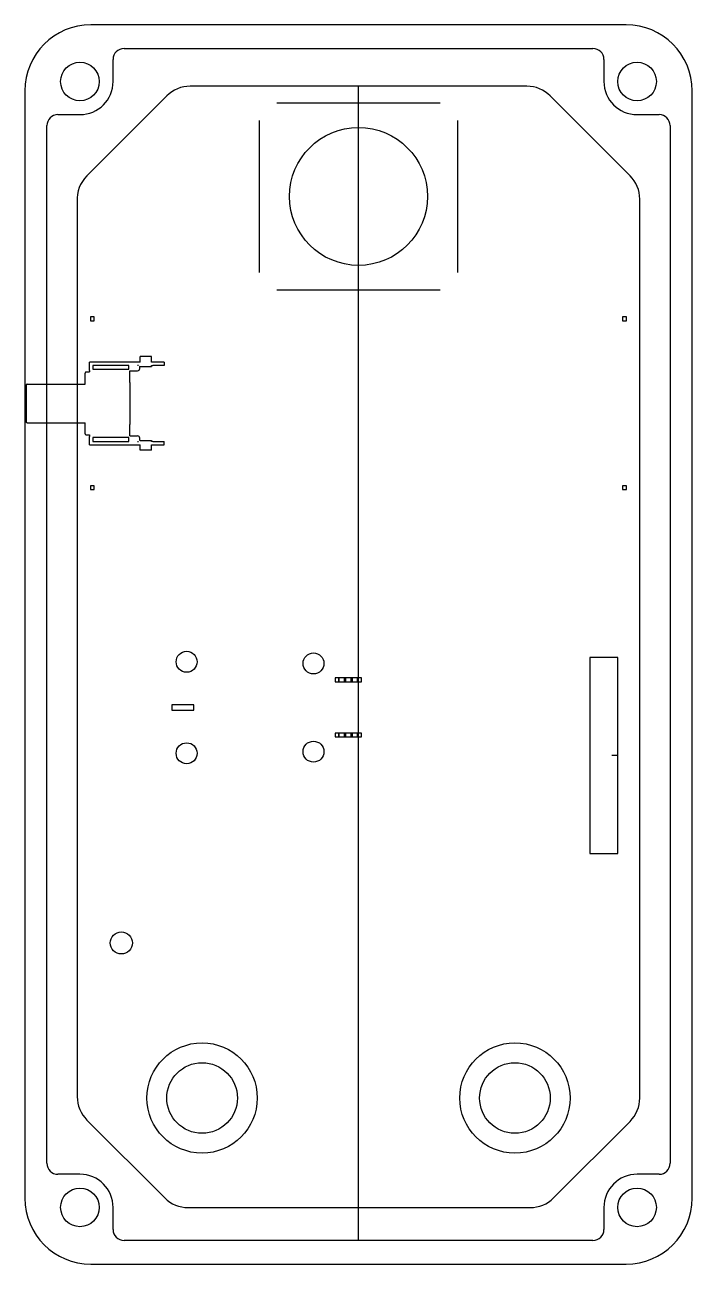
# Model space of a CAD drawing. Header units: millimetres. Extents: x 0 to 61, y -112 to 0.
import ezdxf

# ---------------------------------------------------------------- set-up
doc = ezdxf.new("R2010")
doc.units = ezdxf.units.MM
doc.layers.get('0').update_dxf_attribs({"linetype": 'CONTINUOUS'})

msp = doc.modelspace()

# ---------------------------------------------------------------- linework, layer by layer
for p, q in [((54.68, -0.08), (6.18, -0.08)), ((9.18, -2.23), (51.68, -2.23)), ((8.18, -5.23), (8.18, -3.23)), ((52.68, -3.23), (52.68, -5.23)), ((0.18, -6.08), (0.18, -106.48)), ((30.43, -110.33), (30.43, -5.65)), ((60.68, -106.48), (60.68, -6.08)), ((23.03, -7.15), (37.83, -7.15)), ((3.18, -8.23), (5.18, -8.23)), ((21.43, -8.75), (21.43, -22.55)), ((39.43, -22.55), (39.43, -8.75)), ((55.68, -8.23), (57.68, -8.23)), ((2.18, -103.33), (2.18, -9.23)), ((58.68, -9.23), (58.68, -103.33)), ((37.83, -24.15), (23.03, -24.15)), ((10.65, -30.21), (10.65, -30.17)), ((11.65, -30.17), (10.65, -30.17)), ((10.65, -30.62), (10.65, -30.21)), ((11.65, -30.21), (11.65, -30.17)), ((11.65, -30.62), (11.65, -30.21)), ((6.05, -31.42), (6.05, -30.67)), ((10.65, -30.67), (6.05, -30.67)), ((6.05, -31.42), (6.05, -31.57)), ((9.7, -31.82), (9.7, -31.46)), ((9.7, -31.46), (10.4, -31.46)), ((10.49, -30.97), (10.4, -30.97)), ((10.6, -31.26), (10.6, -31.17)), ((10.65, -30.67), (10.65, -30.62)), ((10.65, -31.07), (10.65, -31.04)), ((10.65, -31.07), (11.65, -31.07)), ((11.65, -30.67), (11.65, -30.62)), ((11.8, -30.67), (11.65, -30.67)), ((11.65, -30.97), (11.8, -30.97)), ((11.65, -30.97), (11.65, -30.97)), ((11.65, -31.07), (11.65, -30.97)), ((12.8, -30.67), (11.8, -30.67)), ((12.8, -30.97), (11.8, -30.97)), ((12.8, -30.67), (12.8, -30.97)), ((5.65, -32.67), (5.65, -31.67)), ((5.75, -31.57), (6.05, -31.57)), ((9.7, -32.52), (9.7, -31.82)), ((9.7, -32.52), (9.7, -36.32)), ((0.3, -32.77), (0.3, -36.07)), ((0.4, -32.67), (5.65, -32.67)), ((0.4, -36.17), (5.65, -36.17)), ((5.65, -37.17), (5.65, -36.17)), ((9.7, -37.02), (9.7, -36.32)), ((9.7, -37.37), (9.7, -37.02)), ((5.75, -37.27), (6.05, -37.27)), ((6.05, -37.27), (6.05, -37.42)), ((6.05, -38.17), (6.05, -37.42)), ((6.05, -38.17), (10.65, -38.17)), ((9.7, -37.37), (10.4, -37.37)), ((10.4, -37.87), (10.49, -37.87)), ((10.6, -37.67), (10.6, -37.57)), ((10.65, -37.77), (11.65, -37.77)), ((10.65, -37.8), (10.65, -37.77)), ((10.65, -38.21), (10.65, -38.17)), ((10.65, -38.63), (10.65, -38.21)), ((11.65, -37.87), (11.65, -37.77)), ((11.65, -37.87), (11.65, -37.87)), ((11.8, -37.87), (11.65, -37.87)), ((11.65, -38.17), (11.8, -38.17)), ((11.65, -38.21), (11.65, -38.17)), ((11.65, -38.63), (11.65, -38.21)), ((11.8, -37.87), (12.8, -37.87)), ((11.8, -38.17), (12.8, -38.17)), ((12.8, -38.17), (12.8, -37.87)), ((10.65, -38.67), (10.65, -38.63)), ((11.65, -38.67), (10.65, -38.67)), ((11.65, -38.67), (11.65, -38.63)), ((53.93, -66.34), (53.4, -66.34)), ((5.18, -104.33), (3.18, -104.33)), ((57.68, -104.33), (55.68, -104.33)), ((8.18, -109.33), (8.18, -107.33)), ((52.68, -107.33), (52.68, -109.33)), ((51.68, -110.33), (9.18, -110.33)), ((6.18, -112.48), (54.68, -112.48))]:
    msp.add_line(p, q)
msp.add_lwpolyline([(5.81, -99.41), (12.87, -106.47, 0.198912), (14.99, -107.35), (45.99, -107.35, 0.198912), (48.11, -106.47), (55.05, -99.53, 0.198912), (55.93, -97.41), (55.93, -15.89, 0.198912), (55.05, -13.77), (47.81, -6.53, 0.198912), (45.69, -5.65), (15.17, -5.65, 0.198912), (13.05, -6.53), (5.8, -13.78, 0.216126), (4.93, -16.1), (4.93, -97.29, 0.198912)], format="xyb", close=True)
for points in [[(6.47, -26.94), (6.47, -26.58), (6.12, -26.58), (6.12, -26.94)], [(54.72, -26.58), (54.37, -26.58), (54.37, -26.94), (54.72, -26.94)], [(9.6, -30.97), (6.35, -30.97), (6.35, -31.32), (9.6, -31.32), (9.6, -31.11)], [(6.35, -37.52), (6.35, -37.87), (9.6, -37.87), (9.6, -37.73), (9.6, -37.52)], [(6.47, -41.88), (6.12, -41.88), (6.12, -42.24), (6.47, -42.24)], [(54.72, -41.88), (54.37, -41.88), (54.37, -42.24), (54.72, -42.24)], [(51.39, -75.23), (53.93, -75.23), (53.93, -57.45), (51.39, -57.45)], [(28.65, -59.32), (28.3, -59.32), (28.3, -59.67), (28.65, -59.67)], [(29.15, -59.32), (28.65, -59.32), (28.65, -59.67), (29.15, -59.67)], [(29.25, -59.32), (29.15, -59.32), (29.15, -59.67), (29.25, -59.67)], [(29.75, -59.32), (29.25, -59.32), (29.25, -59.67), (29.75, -59.67)], [(29.85, -59.32), (29.75, -59.32), (29.75, -59.67), (29.85, -59.67)], [(30.35, -59.32), (29.85, -59.32), (29.85, -59.67), (30.35, -59.67)], [(30.7, -59.32), (30.35, -59.32), (30.35, -59.67), (30.7, -59.67)], [(13.5, -61.75), (13.5, -62.25), (15.5, -62.25), (15.5, -61.75)], [(28.65, -64.32), (28.3, -64.32), (28.3, -64.67), (28.65, -64.67)], [(29.15, -64.32), (28.65, -64.32), (28.65, -64.67), (29.15, -64.67)], [(29.25, -64.32), (29.15, -64.32), (29.15, -64.67), (29.25, -64.67)], [(29.75, -64.32), (29.25, -64.32), (29.25, -64.67), (29.75, -64.67)], [(29.85, -64.32), (29.75, -64.32), (29.75, -64.67), (29.85, -64.67)], [(30.35, -64.32), (29.85, -64.32), (29.85, -64.67), (30.35, -64.67)], [(30.7, -64.32), (30.35, -64.32), (30.35, -64.67), (30.7, -64.67)]]:
    msp.add_lwpolyline(points, close=True)
for centre, radius in [((5.18, -5.23), 1.75), ((55.68, -5.23), 1.75), ((30.43, -15.65), 6.25), ((14.85, -57.85), 0.95), ((26.35, -58), 0.95), ((26.35, -66), 0.95), ((14.85, -66.15), 0.95), ((8.93, -83.35), 1), ((16.25, -97.41), 5), ((44.61, -97.41), 5), ((16.25, -97.41), 3.2), ((44.61, -97.41), 3.2), ((5.18, -107.33), 1.75), ((55.68, -107.33), 1.75)]:
    msp.add_circle(centre, radius)
for centre, radius, start, end in [((6.18, -6.08), 6, 90, 180), ((54.68, -6.08), 6, 0, 90), ((5.18, -5.23), 3, -90, 0), ((55.68, -5.23), 3, 180, 270), ((10.4, -31.26), 0.2, -90, 0), ((5.75, -31.67), 0.1, 90, 180.0002), ((0.4, -32.77), 0.1, 90, 180.0001), ((0.4, -36.07), 0.1, 179.9999, 270), ((5.75, -37.17), 0.1, 179.9998, 270), ((10.4, -37.57), 0.2, 0, 90), ((5.18, -107.33), 3, 0, 90), ((55.68, -107.33), 3, 90, 180), ((6.18, -106.48), 6, 180, 270), ((54.68, -106.48), 6, -90, 0)]:
    msp.add_arc(centre, radius, start, end)
for centre, major_axis in [((9.18, -3.23), (-0.707, 0.707)), ((51.68, -3.23), (0.707, 0.707)), ((3.18, -9.23), (-0.707, 0.707)), ((57.68, -9.23), (0.707, 0.707)), ((3.18, -103.33), (-0.707, -0.707)), ((57.68, -103.33), (0.707, -0.707)), ((9.18, -109.33), (-0.707, -0.707)), ((51.68, -109.33), (0.707, -0.707))]:
    msp.add_ellipse(centre, major_axis=major_axis, ratio=0.999524, start_param=5.498025, end_param=7.068346)
for points, knots in [([(10.6, -31.17), (10.6, -31.15), (10.6, -31.12), (10.61, -31.08), (10.62, -31.07), (10.64, -31.04), (10.64, -31.04), (10.65, -31.04)], [0, 0, 0, 0, 0.00642104, 0.00642104, 0.01279204, 0.01279204, 0.01439429, 0.01439429, 0.01439429, 0.01439429]), ([(10.65, -37.8), (10.64, -37.79), (10.64, -37.79), (10.62, -37.77), (10.61, -37.75), (10.6, -37.71), (10.6, -37.69), (10.6, -37.67)], [0.01065618, 0.01065618, 0.01065618, 0.01065618, 0.0128198, 0.0128198, 0.01919262, 0.01919262, 0.02505408, 0.02505408, 0.02505408, 0.02505408])]:
    msp.add_open_spline(points, degree=3, knots=knots)

doc.saveas('drawing.dxf')
